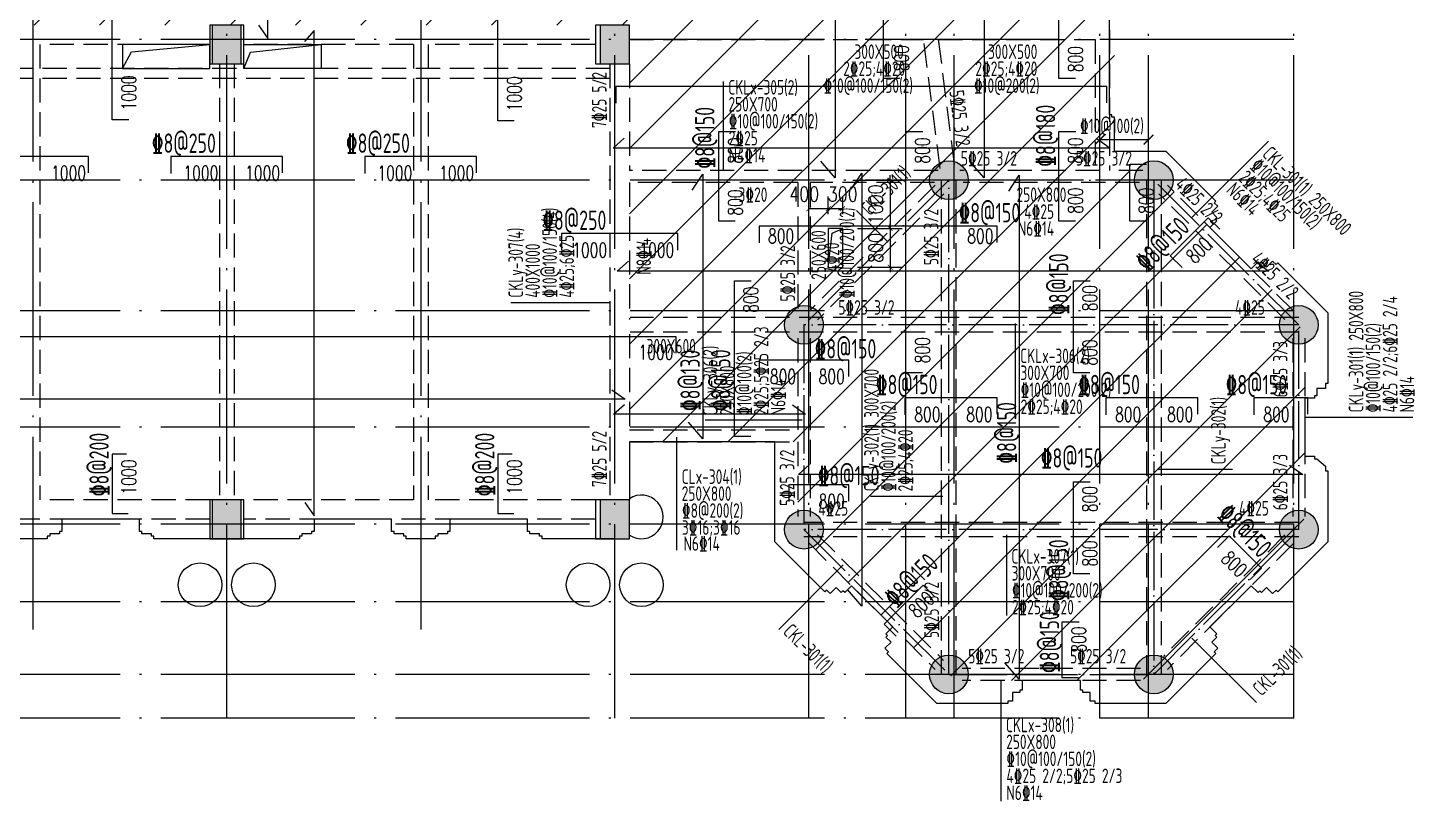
# Model space of a CAD drawing. Header units: millimetres. Extents: x 2998490 to 15040601, y 444546 to 7822218.
# Drawn here: x 14669164 to 14697748, y 7615590 to 7631554 of the extents above; entities that cross this region are included whole.
import ezdxf

# ---------------------------------------------------------------- set-up
doc = ezdxf.new("R2010")
doc.units = ezdxf.units.MM
doc.header["$LTSCALE"] = 2000
doc.linetypes.add('DASH', pattern=[0.35, 0.25, -0.1])
doc.linetypes.add('DOTE', pattern=[2.42, 2, -0.2, 0.02, -0.2])
for name, color, linetype in [('3-AXIS', 3, 'Continuous'), ('3-ban', 84, 'Continuous'), ('3-ban-hatch', 9, 'Continuous'), ('3-ban-rein', 1, 'Continuous'), ('3-ban-TEXT', 7, 'Continuous'), ('3-column-DOWN', 232, 'Continuous'), ('3-COLUMN-UP', 2, 'Continuous'), ('3-dote', 43, 'DOTE'), ('3-HATCH', 8, 'Continuous'), ('3-liang-rein-X', 54, 'Continuous'), ('3-liang-rein-Y', 130, 'Continuous'), ('3-liang-R截面-X', 50, 'Continuous'), ('3-liang-R截面-Y', 70, 'Continuous'), ('3-liang-s-1', 44, 'Continuous'), ('3-liang-xu', 120, 'DASH'), ('3-装饰线脚', 7, 'Continuous'), ('DOTE', 9, 'DOTE')]:
    doc.layers.add(name, color=color, linetype=linetype)
doc.styles.add('DIM_FONT', font='SIMPLEX', dxfattribs={"width": 0.8, "bigfont": 'HZTXT'})
doc.styles.add('TJ1', font='tj-romans1.shx', dxfattribs={"width": 0.8, "bigfont": 'tj-hztxt1.shx'})
doc.styles.add('TSSD_Rein', font='Tssdeng.shx', dxfattribs={"width": 0.7, "bigfont": 'hztxt.shx'})
doc.dimstyles.new('DIMN100', dxfattribs={"dimtxt": 300, "dimasz": 100, "dimexe": 250, "dimexo": 300, "dimgap": 150, "dimtad": 1, "dimdec": 0, "dimzin": 0, "dimdsep": 46, "dimtxsty": 'DIM_FONT', "dimblk": 'ARCHTICK', "dimcen": 0.09, "dimclrt": 7, "dimazin": 2, "dimtfac": 1, "dimtdec": 0, "dimtix": 1, "dimtmove": 2, "dimatfit": 3, "dimldrblk": 'ARCHTICK', "dimfxl": 0, "dimtolj": 1, "dimtzin": 0, "dimarcsym": 0})

# ---------------------------------------------------------------- blocks, each defined once
blk = doc.blocks.new('_ArchTick')
at = {"color": 0, "linetype": 'ByBlock', "const_width": 0.15}
blk.add_lwpolyline([(-0.5, -0.5), (0.5, 0.5)], dxfattribs=at)
blk = doc.blocks.new('*D1025')
at = {"layer": '3-ban', "color": 0, "lineweight": -2}
for p, q in [((14685667, 7627709), (14685667, 7628069)), ((14685967, 7627709), (14685967, 7628069)), ((14685967, 7627819), (14685667, 7627819))]:
    blk.add_line(p, q, dxfattribs=at)
at = {"layer": 'Defpoints', "color": 0}
for p in [(14685667, 7627819), (14685667, 7627409), (14685967, 7627409)]:
    blk.add_point(p, dxfattribs=at)
at = {"layer": '3-ban', "color": 0, "lineweight": -2, "xscale": 100, "yscale": 100, "zscale": 100, "rotation": 180}
blk.add_blockref('_ArchTick', (14685667, 7627819), dxfattribs=at)
at = {"layer": '3-ban', "color": 0, "lineweight": -2, "xscale": 100, "yscale": 100, "zscale": 100}
blk.add_blockref('_ArchTick', (14685967, 7627819), dxfattribs=at)
at = {"layer": '3-ban', "color": 7, "insert": (14685965, 7628119), "char_height": 300, "attachment_point": 5, "style": 'DIM_FONT'}
blk.add_mtext('\\A1;300', dxfattribs=at)
blk = doc.blocks.new('*D1026')
at = {"layer": '3-ban', "color": 0, "lineweight": -2}
for p, q in [((14685267, 7627593), (14685267, 7628069)), ((14685667, 7627709), (14685667, 7628069)), ((14685667, 7627819), (14685267, 7627819))]:
    blk.add_line(p, q, dxfattribs=at)
at = {"layer": 'Defpoints', "color": 0}
for p in [(14685267, 7627819), (14685667, 7627409), (14685267, 7627293)]:
    blk.add_point(p, dxfattribs=at)
at = {"layer": '3-ban', "color": 0, "lineweight": -2, "xscale": 100, "yscale": 100, "zscale": 100, "rotation": 180}
blk.add_blockref('_ArchTick', (14685267, 7627819), dxfattribs=at)
at = {"layer": '3-ban', "color": 0, "lineweight": -2, "xscale": 100, "yscale": 100, "zscale": 100}
blk.add_blockref('_ArchTick', (14685667, 7627819), dxfattribs=at)
at = {"layer": '3-ban', "color": 7, "insert": (14685173, 7628119), "char_height": 300, "attachment_point": 5, "style": 'DIM_FONT'}
blk.add_mtext('\\A1;400', dxfattribs=at)
blk = doc.blocks.new('*D1027')
at = {"layer": '3-ban', "color": 0, "lineweight": -2}
for p, q in [((14686173, 7628409), (14687194, 7628409)), ((14686944, 7628409), (14686944, 7628509)), ((14686944, 7628409), (14686944, 7627409)), ((14686267, 7627409), (14687194, 7627409)), ((14686944, 7627409), (14686944, 7627309))]:
    blk.add_line(p, q, dxfattribs=at)
at = {"layer": 'Defpoints', "color": 0}
for p in [(14685873, 7628409), (14685967, 7627409), (14686944, 7627409)]:
    blk.add_point(p, dxfattribs=at)
at = {"layer": '3-ban', "color": 0, "lineweight": -2, "xscale": 100, "yscale": 100, "zscale": 100}
for p, rotation in [((14686944, 7628409), 270), ((14686944, 7627409), 90)]:
    blk.add_blockref('_ArchTick', p, dxfattribs=dict(at, rotation=rotation))
at = {"layer": '3-ban', "color": 7, "insert": (14686644, 7627909), "char_height": 300, "attachment_point": 5, "rotation": 90, "style": 'DIM_FONT'}
blk.add_mtext('\\A1;1000', dxfattribs=at)
blk = doc.blocks.new('*D1028')
at = {"layer": '3-ban', "color": 0, "lineweight": -2}
for p, q in [((14686267, 7627409), (14687194, 7627409)), ((14686944, 7627409), (14686944, 7627509)), ((14686944, 7627409), (14686944, 7626609)), ((14686267, 7626609), (14687194, 7626609)), ((14686944, 7626609), (14686944, 7626509))]:
    blk.add_line(p, q, dxfattribs=at)
at = {"layer": 'Defpoints', "color": 0}
for p in [(14685967, 7627409), (14685967, 7626609), (14686944, 7626609)]:
    blk.add_point(p, dxfattribs=at)
at = {"layer": '3-ban', "color": 0, "lineweight": -2, "xscale": 100, "yscale": 100, "zscale": 100}
for p, rotation in [((14686944, 7627409), 270), ((14686944, 7626609), 90)]:
    blk.add_blockref('_ArchTick', p, dxfattribs=dict(at, rotation=rotation))
at = {"layer": '3-ban', "color": 7, "insert": (14686644, 7627009), "char_height": 300, "attachment_point": 5, "rotation": 90, "style": 'DIM_FONT'}
blk.add_mtext('\\A1;800', dxfattribs=at)
blk = doc.blocks.new('*D1083')
at = {"layer": '3-liang-rein-X', "color": 0, "lineweight": -2}
for p, q in [((14691267, 7629220), (14691267, 7629743)), ((14692267, 7629220), (14692267, 7629743)), ((14692267, 7629243), (14691267, 7629243))]:
    blk.add_line(p, q, dxfattribs=at)
at = {"layer": 'Defpoints', "color": 0}
for p in [(14691267, 7629243), (14691267, 7628620), (14692267, 7628620)]:
    blk.add_point(p, dxfattribs=at)
at = {"layer": '3-liang-rein-X', "color": 0, "lineweight": -2, "xscale": 200, "yscale": 200, "zscale": 200, "rotation": 180}
blk.add_blockref('_ArchTick', (14691267, 7629243), dxfattribs=at)
at = {"layer": '3-liang-rein-X', "color": 0, "lineweight": -2, "xscale": 200, "yscale": 200, "zscale": 200}
blk.add_blockref('_ArchTick', (14692267, 7629243), dxfattribs=at)

msp = doc.modelspace()

# ---------------------------------------------------------------- hatches: boundary and pattern name
at = {"layer": '3-ban-hatch'}
h = msp.add_hatch(dxfattribs=at)
h.set_pattern_fill('ANSI31', color=8, scale=300, style=0)
h.set_pattern_definition([(225, (29074325.8, 15306834.7), (673.51921, -673.51921), [])])
h.paths.add_polyline_path([(14691566.9, 7635008.7), (14691566.9, 7628608.7), (14692155.7, 7628608.7), (14692660.5, 7628304.1), (14695264, 7625701.4), (14695493.1, 7625147.3), (14695493.1, 7621468.4), (14695262.8, 7620914.8), (14692660.8, 7618312.8), (14692106.7, 7618083.7), (14688427.3, 7618083.7), (14687873.3, 7618312.9), (14685271.6, 7620914.6), (14685041.9, 7621468.4), (14685041.9, 7623008.7), (14681566.9, 7623008.7), (14681566.9, 7628608.7), (14681566.9, 7631308.7), (14681566.9, 7631608.7), (14618716.9, 7631608.7), (14618716.9, 7635008.7)])
at = {"layer": '3-HATCH'}
for points in [[(14673566.9, 7631608.7), (14672966.9, 7631608.7), (14672966.9, 7630808.7), (14673566.9, 7630808.7)], [(14681566.9, 7631608.7), (14680966.9, 7631608.7), (14680966.9, 7630808.7), (14681566.9, 7630808.7)], [(14673566.9, 7621808.7), (14672966.9, 7621808.7), (14672966.9, 7621008.7), (14673566.9, 7621008.7)], [(14681566.9, 7621808.7), (14680966.9, 7621808.7), (14680966.9, 7621008.7), (14681566.9, 7621008.7)]]:
    msp.add_hatch(color=256, dxfattribs=at).paths.add_polyline_path(points)
h = msp.add_hatch(color=256, dxfattribs=at)
edge = h.paths.add_edge_path()
edge.add_arc((14688154.1, 7628408.7), 400, 0, 360)
h = msp.add_hatch(color=256, dxfattribs=at)
edge = h.paths.add_edge_path()
edge.add_arc((14692379.1, 7628408.7), 400, 0, 360)
h = msp.add_hatch(color=256, dxfattribs=at)
edge = h.paths.add_edge_path()
edge.add_arc((14685166.6, 7625421.2), 400, 0, 360)
h = msp.add_hatch(color=256, dxfattribs=at)
edge = h.paths.add_edge_path()
edge.add_arc((14695366.6, 7625421.2), 400, 0, 360)
h = msp.add_hatch(color=256, dxfattribs=at)
edge = h.paths.add_edge_path()
edge.add_arc((14685166.6, 7621196.2), 400, 0, 360)
h = msp.add_hatch(color=256, dxfattribs=at)
edge = h.paths.add_edge_path()
edge.add_arc((14695366.6, 7621196.2), 400, 0, 360)
h = msp.add_hatch(color=256, dxfattribs=at)
edge = h.paths.add_edge_path()
edge.add_arc((14688154.1, 7618208.7), 400, 0, 360)
h = msp.add_hatch(color=256, dxfattribs=at)
edge = h.paths.add_edge_path()
edge.add_arc((14692379.1, 7618208.7), 400, 0, 360)

# ---------------------------------------------------------------- linework, layer by layer
at = {"layer": '3-AXIS', "color": 15, "linetype": 'DOTE'}
for p, q in [((14673266.8, 7617308.7), (14673266.8, 7647823.2)), ((14681266.8, 7617308.7), (14681266.8, 7647823.2)), ((14685266.8, 7617308.7), (14685266.8, 7647823.2)), ((14687266.8, 7617308.7), (14687266.8, 7647823.2)), ((14688266.4, 7617308.7), (14688266.4, 7647823.2)), ((14691266.8, 7617308.7), (14691266.8, 7647823.2)), ((14692267.3, 7617308.7), (14692267.3, 7647823.2)), ((14695266.8, 7617308.7), (14695266.8, 7647823.2)), ((14695266.8, 7631308.7), (14614408.5, 7631308.7)), ((14695266.8, 7628408.7), (14614408.5, 7628408.7)), ((14695266.8, 7625708.7), (14614408.5, 7625708.7)), ((14695266.8, 7623308.7), (14614408.5, 7623308.7)), ((14695266.8, 7621308.7), (14614408.5, 7621308.7)), ((14695266.8, 7619708.7), (14614408.5, 7619708.7)), ((14695266.8, 7618208.7), (14614408.5, 7618208.7)), ((14695266.8, 7617308.7), (14614408.5, 7617308.7))]:
    msp.add_line(p, q, dxfattribs=at)
at = {"layer": '3-ban-rein'}
for points in [[(14673918.5, 7631604.5), (14674112, 7631330.8), (14674112, 7635288.1), (14673908.9, 7635058.7)], [(14685590.6, 7634937.1), (14685808.6, 7635262.7), (14685808.6, 7628458.7), (14685511.1, 7628800.8)], [(14687144.5, 7630508.7), (14686806.5, 7630508.7), (14686806.5, 7635269.1), (14687152.6, 7635269.1)], [(14688661.2, 7634937.1), (14688879.2, 7635262.7), (14688879.2, 7628458.7), (14688581.7, 7628800.8)], [(14690762.2, 7630508.7), (14690424.2, 7630508.7), (14690424.2, 7635269.1), (14690770.3, 7635269.1)], [(14671245.3, 7629650.4), (14670907.3, 7629650.4), (14670907.3, 7632608.7), (14671253.3, 7632608.7)], [(14679195.3, 7629633), (14678857.3, 7629633), (14678857.3, 7632608.7), (14679203.3, 7632608.7)], [(14674879.1, 7621754.6), (14675072.5, 7621481), (14675072.5, 7631499), (14674869.4, 7631269.6)], [(14691410.6, 7630003.9), (14691410.6, 7630341.9), (14681288.2, 7630341.9), (14681288.2, 7629995.8)], [(14683749.8, 7627558.7), (14683411.9, 7627558.7), (14683411.9, 7629408.7), (14683757.9, 7629408.7)], [(14687607.3, 7624431.7), (14687269.3, 7624431.7), (14687269.3, 7629408.7), (14687615.3, 7629408.7)], [(14690762.2, 7627558.7), (14690424.2, 7627558.7), (14690424.2, 7629408.7), (14690770.3, 7629408.7)], [(14691204.9, 7629264.5), (14691478.5, 7629071.1), (14681233.3, 7629071.1), (14681462.6, 7629274.2)], [(14670416.8, 7628556.1), (14670416.8, 7628894), (14668116.8, 7628894), (14668116.8, 7628548)], [(14674416.8, 7628556.1), (14674416.8, 7628894), (14672116.8, 7628894), (14672116.8, 7628548)], [(14678416.8, 7628556.1), (14678416.8, 7628894), (14676116.8, 7628894), (14676116.8, 7628548)], [(14682863.9, 7628203.2), (14683081.9, 7628528.8), (14683081.9, 7623071.1), (14682784.4, 7623413.2)], [(14686141.7, 7628223.4), (14686359.7, 7628549), (14686359.7, 7619617.2), (14686062.2, 7619959.3)], [(14692219.9, 7627558.7), (14691881.9, 7627558.7), (14691881.9, 7628740.5), (14692227.9, 7628740.5)], [(14689387.8, 7628183.1), (14689605.8, 7628508.6), (14689605.8, 7618108.7), (14689308.2, 7618450.8)], [(14689146.5, 7627121.7), (14689146.5, 7627459.7), (14684241.8, 7627459.7), (14684241.8, 7627113.6)], [(14693738.4, 7627393.1), (14693499.5, 7627632), (14692715.7, 7626848.3), (14692960.4, 7626603.6)], [(14682566.8, 7626966), (14682566.8, 7627304), (14680166.8, 7627304), (14680166.8, 7626958)], [(14694476.3, 7626725.8), (14694749.9, 7626532.4), (14681317.6, 7626532.4), (14681546.9, 7626735.5)], [(14684070.3, 7623121), (14683732.4, 7623121), (14683732.4, 7626331.7), (14684078.4, 7626331.7)], [(14691059.2, 7624431.7), (14690721.2, 7624431.7), (14690721.2, 7626331.7), (14691067.2, 7626331.7)], [(14682530.9, 7624840.1), (14682530.9, 7625178.1), (14618819.5, 7625178.1), (14618819.5, 7624832.1)], [(14686091.8, 7624356), (14686091.8, 7624694), (14684241.8, 7624694), (14684241.8, 7624348)], [(14681204.9, 7624083.4), (14681478.5, 7623890), (14618817.4, 7623890), (14619046.8, 7624093.1)], [(14684927.2, 7623768.9), (14685200.9, 7623575.4), (14681240.2, 7623575.4), (14681469.6, 7623778.5)], [(14689146.5, 7623575.9), (14689146.5, 7623913.9), (14687246.5, 7623913.9), (14687246.5, 7623567.9)], [(14693287.2, 7623575.9), (14693287.2, 7623913.9), (14691387.2, 7623913.9), (14691387.2, 7623567.9)], [(14695554.8, 7623575.9), (14695554.8, 7623913.9), (14694443, 7623913.9), (14694443, 7623567.9)], [(14671199.4, 7622751.8), (14670907.3, 7622751.8), (14670907.3, 7621525.7), (14671236.6, 7621525.7)], [(14679149.4, 7622751.8), (14678857.3, 7622751.8), (14678857.3, 7621525.7), (14679186.6, 7621525.7)], [(14695177.4, 7622527.7), (14695451, 7622334.3), (14685052.7, 7622334.3), (14685282.1, 7622537.4)], [(14686091.8, 7621782), (14686091.8, 7622120), (14684854.4, 7622120), (14684854.4, 7621774)], [(14691059.2, 7620285.7), (14690721.2, 7620285.7), (14690721.2, 7622185.7), (14691067.2, 7622185.7)], [(14694362.6, 7620164.9), (14694601.6, 7620403.9), (14693934.2, 7621071.2), (14693689.6, 7620826.5)], [(14687864.6, 7619807.7), (14687625.6, 7620046.7), (14686822.5, 7619243.6), (14687067.2, 7618999)], [(14690829.2, 7618138.3), (14690491.2, 7618138.3), (14690491.2, 7619296.1), (14690837.3, 7619296.1)]]:
    msp.add_lwpolyline(points, dxfattribs=at)
at = {"layer": '3-column-DOWN'}
for points in [[(14673616.9, 7631608.7), (14672916.9, 7631608.7), (14672916.9, 7630808.7), (14673616.9, 7630808.7)], [(14681566.9, 7631608.7), (14680866.9, 7631608.7), (14680866.9, 7630808.7), (14681566.9, 7630808.7)], [(14673616.9, 7621808.7), (14672916.9, 7621808.7), (14672916.9, 7621008.7), (14673616.9, 7621008.7)], [(14681566.9, 7621808.7), (14680866.9, 7621808.7), (14680866.9, 7621008.7), (14681566.9, 7621008.7)]]:
    msp.add_lwpolyline(points, close=True, dxfattribs=at)
at = {"layer": '3-COLUMN-UP'}
for points in [[(14673566.9, 7631608.7), (14672966.9, 7631608.7), (14672966.9, 7630808.7), (14673566.9, 7630808.7)], [(14681566.9, 7631608.7), (14680966.9, 7631608.7), (14680966.9, 7630808.7), (14681566.9, 7630808.7)], [(14673566.9, 7621808.7), (14672966.9, 7621808.7), (14672966.9, 7621008.7), (14673566.9, 7621008.7)], [(14681566.9, 7621808.7), (14680966.9, 7621808.7), (14680966.9, 7621008.7), (14681566.9, 7621008.7)]]:
    msp.add_lwpolyline(points, close=True, dxfattribs=at)
for centre in [(14688154.1, 7628408.7), (14692379.1, 7628408.7), (14685166.6, 7625421.2), (14695366.6, 7625421.2), (14685166.6, 7621196.2), (14695366.6, 7621196.2), (14688154.1, 7618208.7), (14692379.1, 7618208.7)]:
    msp.add_circle(centre, 400, dxfattribs=at)
at = {"layer": '3-dote'}
for p, q in [((14669266.8, 7647313.9), (14669266.8, 7619132.3)), ((14677266.8, 7647313.9), (14677266.8, 7619132.3))]:
    msp.add_line(p, q, dxfattribs=at)
at = {"layer": '3-liang-R截面-X'}
for p, q in [((14683502.7, 7630441.7), (14683502.7, 7628608.7)), ((14689520.1, 7625450.6), (14689520.1, 7623562.1)), ((14682537.4, 7623107.4), (14682537.4, 7620774.6)), ((14689339.2, 7621085.7), (14689339.2, 7619424.3)), ((14689227.4, 7618083.7), (14689227.4, 7615590.1))]:
    msp.add_line(p, q, dxfattribs=at)
at = {"layer": '3-liang-R截面-Y'}
for p, q in [((14694740.7, 7629213.1), (14693163.9, 7627636.3)), ((14686250.1, 7627782.9), (14686902.2, 7627130.8)), ((14681152.3, 7625878.1), (14679121.7, 7625878.1)), ((14685132.9, 7623452.2), (14683131.9, 7623452.2)), ((14697717.1, 7623510), (14695487.1, 7623510)), ((14694002.6, 7622440.1), (14692472.6, 7622440.1)), ((14688032, 7621879.6), (14686538.8, 7621879.6)), ((14685977.3, 7620466.8), (14684648, 7619137.5)), ((14693164.5, 7618958.3), (14694493.8, 7617629))]:
    msp.add_line(p, q, dxfattribs=at)
at = {"layer": '3-liang-s-1'}
for points in [[(14691566.8, 7629008.7), (14691566.8, 7629708.7), (14691516.8, 7629708.7), (14691516.8, 7629758.7), (14691466.8, 7629758.7), (14691466.8, 7633858.7)], [(14671116.8, 7630708.7), (14671301.7, 7631055.1), (14672916.8, 7631208.7)], [(14673616.8, 7630708.7), (14673755.7, 7631049.8), (14675216.8, 7631208.7)], [(14691566.8, 7629008.7), (14692627.6, 7629008.7), (14693660.7, 7627975.6), (14693625.4, 7627940.2), (14693696.1, 7627869.5), (14693572.3, 7627745.8), (14693678.4, 7627639.7), (14693643, 7627604.4), (14693678.4, 7627569), (14693537, 7627427.6), (14694385.5, 7626579.1), (14694526.9, 7626720.5), (14694562.3, 7626685.1), (14694597.6, 7626720.5), (14694703.7, 7626614.4), (14694827.5, 7626738.2), (14694898.2, 7626667.4), (14694933.5, 7626702.8), (14695966.6, 7625669.7), (14695966.6, 7624208.7), (14695916.6, 7624208.7), (14695916.6, 7624108.7), (14695741.6, 7624108.7), (14695741.6, 7623958.7), (14695691.6, 7623958.7), (14695691.6, 7623908.7), (14695491.6, 7623908.7), (14695491.6, 7622708.7), (14695691.6, 7622708.7), (14695691.6, 7622658.7), (14695741.6, 7622658.7), (14695916.6, 7622508.7), (14695916.6, 7622408.7), (14695966.6, 7622408.7), (14695966.6, 7620947.7), (14694933.5, 7619914.6), (14694898.2, 7619949.9), (14694827.5, 7619879.2), (14694703.7, 7620003), (14694597.6, 7619896.9), (14694562.3, 7619932.3), (14694526.9, 7619896.9), (14694385.5, 7620038.3), (14693537, 7619189.8), (14693678.4, 7619048.4), (14693643, 7619013), (14693678.4, 7618977.7), (14693572.3, 7618871.6), (14693696.1, 7618747.9), (14693625.4, 7618677.1), (14693660.7, 7618641.8), (14692627.6, 7617608.7), (14691166.6, 7617608.7), (14691166.6, 7617658.7), (14691066.6, 7617658.7), (14691066.6, 7617833.7), (14690916.6, 7617833.7), (14690916.6, 7617883.7), (14690866.6, 7617883.7), (14690866.6, 7618083.7), (14689666.6, 7618083.7), (14689666.6, 7617883.7), (14689616.6, 7617883.7), (14689616.6, 7617833.7), (14689466.6, 7617833.7), (14689466.6, 7617658.7), (14689366.6, 7617658.7), (14689366.6, 7617608.7), (14687905.6, 7617608.7), (14686872.5, 7618641.8), (14686907.9, 7618677.1), (14686837.1, 7618747.9), (14686960.9, 7618871.6), (14686854.8, 7618977.7), (14686890.2, 7619013), (14686854.8, 7619048.4), (14686996.2, 7619189.8), (14686147.7, 7620038.3), (14686006.3, 7619896.9), (14685970.9, 7619932.3), (14685935.6, 7619896.9), (14685829.5, 7620003), (14685705.8, 7619879.2), (14685635.1, 7619949.9), (14685599.7, 7619914.6), (14684566.6, 7620947.7), (14684566.6, 7623008.7), (14681566.8, 7623008.7), (14681566.8, 7621808.7)], [(14685666.8, 7626608.7), (14685750.1, 7627311), (14685966.8, 7627408.7)], [(14673266.8, 7621008.7), (14671766.8, 7621008.7), (14671766.8, 7621058.7), (14671716.8, 7621058.7), (14671716.8, 7621108.7), (14671516.8, 7621108.7), (14671516.8, 7621158.7), (14671466.8, 7621158.7), (14671466.8, 7621408.7), (14669866.8, 7621408.7), (14669866.8, 7621158.7), (14669816.8, 7621158.7), (14669816.8, 7621108.7), (14669616.8, 7621108.7), (14669616.8, 7621058.7), (14669566.8, 7621058.7), (14669566.8, 7621008.7), (14668966.8, 7621008.7)], [(14681266.8, 7621008.7), (14679766.8, 7621008.7), (14679766.8, 7621058.7), (14679716.8, 7621058.7), (14679716.8, 7621108.7), (14679516.8, 7621108.7), (14679516.8, 7621158.7), (14679466.8, 7621158.7), (14679466.8, 7621408.7), (14677866.8, 7621408.7), (14677866.8, 7621158.7), (14677816.8, 7621158.7), (14677816.8, 7621108.7), (14677616.8, 7621108.7), (14677616.8, 7621058.7), (14677566.8, 7621058.7), (14677566.8, 7621008.7), (14676966.8, 7621008.7), (14676966.8, 7621058.7), (14676916.8, 7621058.7), (14676916.8, 7621108.7), (14676716.8, 7621108.7), (14676716.8, 7621158.7), (14676666.8, 7621158.7), (14676666.8, 7621408.7), (14675066.8, 7621408.7), (14675066.8, 7621158.7), (14675016.8, 7621158.7), (14675016.8, 7621108.7), (14674816.8, 7621108.4), (14674816.8, 7621058.7), (14674766.8, 7621058.7), (14674766.8, 7621008.7), (14673266.8, 7621008.7)]]:
    msp.add_lwpolyline(points, dxfattribs=at)
for points in [[(14671116.8, 7630708.7), (14672916.9, 7630708.7), (14672916.9, 7631208.7), (14671116.8, 7631208.7)], [(14673616.8, 7631208.7), (14675216.8, 7631208.7), (14675216.8, 7630708.7), (14673616.8, 7630708.7)], [(14685666.8, 7626608.7), (14685966.8, 7626608.7), (14685966.8, 7627408.7), (14685666.8, 7627408.7)]]:
    msp.add_lwpolyline(points, close=True, dxfattribs=at)
at = {"layer": '3-liang-xu'}
for p, q in [((14691466.8, 7635008.7), (14691466.8, 7628608.7)), ((14672916.9, 7631208.7), (14669416.9, 7631208.7)), ((14669416.9, 7631208.7), (14669416.9, 7621808.7)), ((14677116.9, 7631208.7), (14673616.9, 7631208.7)), ((14677116.9, 7631208.7), (14677116.9, 7621808.7)), ((14680866.9, 7631208.7), (14677416.9, 7631208.7)), ((14677416.9, 7631208.7), (14677416.9, 7621808.7)), ((14681566.9, 7631308.7), (14687632.8, 7631308.7)), ((14687972.6, 7628647.4), (14687632.8, 7631308.7)), ((14687935.2, 7631308.7), (14688270.2, 7628685.4)), ((14687935.2, 7631308.7), (14691166.9, 7631308.7)), ((14691166.8, 7631308.7), (14691166.8, 7628608.7)), ((14673116.9, 7630808.7), (14673116.9, 7621808.7)), ((14673416.9, 7630808.7), (14673416.9, 7621808.7)), ((14681166.9, 7630808.7), (14681166.9, 7621808.7)), ((14681566.9, 7630808.7), (14681566.9, 7628608.7)), ((14681166.9, 7630708.7), (14619016.9, 7630708.7)), ((14681166.9, 7630508.7), (14619016.9, 7630508.7)), ((14687930.7, 7628608.7), (14681566.9, 7628608.7)), ((14691266.9, 7628608.7), (14688377.9, 7628608.7)), ((14692155.7, 7628608.7), (14691566.9, 7628608.7)), ((14681566.9, 7628358.7), (14681566.9, 7625531.7)), ((14685041.9, 7628358.7), (14681566.9, 7628358.7)), ((14685041.9, 7628358.7), (14685041.9, 7625692.7)), ((14685291.9, 7628358.7), (14685291.9, 7625722.6)), ((14687858.5, 7628358.7), (14685291.9, 7628358.7)), ((14687873.2, 7628303.9), (14685291.9, 7625722.6)), ((14688004.1, 7618208.7), (14688004.9, 7628408.1)), ((14688304.1, 7618208.7), (14688304.9, 7628408)), ((14692083.5, 7628358.7), (14688450.1, 7628358.7)), ((14692229.1, 7628408.7), (14692229.1, 7618208.7)), ((14692529.1, 7628408.7), (14692529.1, 7618208.7)), ((14695264, 7625701.4), (14692660.5, 7628304.1)), ((14688050.2, 7628127.3), (14685447.9, 7625525)), ((14695080.1, 7625531.7), (14692483.7, 7628127.4)), ((14695366.6, 7625571.2), (14681581.4, 7625571.2)), ((14681566.9, 7625231.7), (14681566.9, 7623258.7)), ((14695366.6, 7625271.2), (14681581.4, 7625271.2)), ((14685041.9, 7625147.3), (14685041.9, 7623258.7)), ((14685291.9, 7625147.3), (14685291.9, 7621468.4)), ((14695243.1, 7625147.3), (14695243.1, 7621468.4)), ((14695493.1, 7625147.3), (14695493.1, 7621468.4)), ((14681566.9, 7623258.7), (14685041.9, 7623258.7)), ((14681566.9, 7623008.7), (14681566.9, 7621808.7)), ((14681566.9, 7623008.7), (14685041.9, 7623008.7)), ((14685041.9, 7623008.7), (14685041.9, 7621468.4)), ((14672916.9, 7621808.7), (14669416.9, 7621808.7)), ((14677116.9, 7621808.7), (14673616.9, 7621808.7)), ((14680866.9, 7621808.7), (14677416.9, 7621808.7)), ((14672916.9, 7621408.7), (14665616.9, 7621408.7)), ((14680866.9, 7621408.7), (14673616.9, 7621408.7)), ((14695366.6, 7621346.2), (14685166.6, 7621346.2)), ((14685448.2, 7621091.5), (14688046.6, 7618493.2)), ((14695080.1, 7621085.7), (14692575.9, 7618581.4)), ((14695366.6, 7621046.2), (14685166.6, 7621046.2)), ((14685271.6, 7620914.6), (14687873.3, 7618312.9)), ((14695262.8, 7620914.8), (14692660.8, 7618312.8)), ((14692106.6, 7618333.7), (14688427.3, 7618333.7)), ((14692106.7, 7618083.7), (14688427.3, 7618083.7))]:
    msp.add_line(p, q, dxfattribs=at)
at = {"layer": '3-装饰线脚'}
for centre in [(14672716.8, 7620058.7), (14673816.8, 7620058.7), (14680716.8, 7620058.7), (14681816.8, 7620058.7)]:
    msp.add_circle(centre, 450, dxfattribs=at)
msp.add_arc((14681816.8, 7621458.7), 450, 236.25101, 123.74899, dxfattribs=at)
at = {"layer": 'DOTE', "ltscale": 0.3}
for p, q in [((14688154.1, 7618208.7), (14688154.9, 7628408.1)), ((14692379.1, 7628408.7), (14692379.1, 7618208.7)), ((14695366.6, 7625421.2), (14685166.6, 7625421.2)), ((14695366.6, 7621196.2), (14685166.6, 7621196.2))]:
    msp.add_line(p, q, dxfattribs=at)
msp.add_lwpolyline([(14685166.6, 7625421.2), (14685166.6, 7621196.2), (14688154.1, 7618208.7), (14692379.1, 7618208.7), (14695366.6, 7621196.2), (14695366.6, 7625421.2), (14692379.1, 7628408.7), (14688154.1, 7628408.7)], close=True, dxfattribs=at)

# ---------------------------------------------------------------- texts
at = {"layer": '3-ban', "style": 'TSSD_Rein', "width": 0.7}
for s, rotation, p in [('%%1328@180', 89.99419, (14690347.2, 7628687.3, -5065)), ('%%1328@150', 89.99419, (14683321.9, 7628649.4, -5065)), ('%%1328@250', 0.00581, (14671724.3, 7628971, -5065)), ('%%1328@250', 0.00581, (14675724.3, 7628971, -5065)), ('%%1328@150', 0.00581, (14688354.9, 7627536.6, -5065)), ('%%1328@250', 0.00581, (14679774.3, 7627380.9, -5065)), ('%%1328@150', 45, (14692245.4, 7626498.8)), ('%%1328@150', 89.99419, (14690616.8, 7625626.2)), ('%%1328@150', 0.00581, (14685387.7, 7624728.5, -5065)), ('%%1328@130', 89.99419, (14683020.2, 7623645.4, -5065)), ('%%1328@150', 89.99419, (14683650.8, 7623645.4, -5065)), ('%%1328@150', 0.00581, (14686649.7, 7623990.8, -5065)), ('%%1328@150', 0.00581, (14690823.3, 7623990.8, -5065)), ('%%1328@150', 359.99419, (14693859.4, 7623989.4, -5065)), ('%%1328@150', 89.99419, (14689544.3, 7622558.3, -5065)), ('%%1328@200', 90.00581, (14670835.1, 7621887.8, -5065)), ('%%1328@200', 90.00581, (14678785.1, 7621887.8, -5065)), ('%%1328@150', 359.99419, (14690049.4, 7622475.4, -5065)), ('%%1328@150', 359.99419, (14685451.6, 7622110.9, -5065)), ('%%1328@150', 315, (14693663.8, 7621483.6)), ('%%1328@150', 89.99419, (14690616.8, 7619726)), ('%%1328@150', 45, (14687069.1, 7619561)), ('%%1328@150', 89.99419, (14690427.4, 7618240.3))]:
    msp.add_text(s, height=400, rotation=rotation, dxfattribs=at).set_placement(p)
at = {"layer": '3-ban-TEXT', "style": 'TJ1', "width": 0.7}
for s, rotation, p in [('800', 90, (14687327.1, 7630655.3)), ('800', 90, (14690914.1, 7630634.2)), ('1000', 90, (14671397.2, 7629847.3)), ('1000', 90, (14679347.2, 7629829.9)), ('800', 90, (14683901.8, 7628748.1)), ('800', 90, (14687759.2, 7628748.1)), ('800', 90, (14690914.1, 7628748.1)), ('800', 90, (14690914.1, 7627714.2)), ('800', 90, (14692371.8, 7627714.2)), ('800', 90, (14683901.8, 7627674.7)), ('800', 45, (14693225.2, 7626664.8)), ('800', 90, (14684222.3, 7625671.2)), ('800', 90, (14691211.1, 7625701.6)), ('800', 90, (14687759.2, 7624627.4)), ('800', 90, (14691211.1, 7624578.6)), ('1000', 90, (14671397.2, 7621921.6)), ('1000', 90, (14679347.2, 7621921.6)), ('800', 90, (14691211.1, 7621555.5)), ('800', 90, (14691211.1, 7620432.6)), ('800', 315, (14693741.5, 7620571.1)), ('800', 45, (14687503.5, 7619353.6)), ('800', 90, (14690981.1, 7618656.9))]:
    msp.add_text(s, height=300, rotation=rotation, dxfattribs=at).set_placement(p)
for s, p in [('1000', (14669646.5, 7628404.1)), ('1000', (14672373.5, 7628404.1)), ('1000', (14673646.5, 7628404.1)), ('1000', (14676373.5, 7628404.1)), ('1000', (14677646.5, 7628404.1)), ('800', (14684425.6, 7627103.8)), ('800', (14688532.8, 7627103.8)), ('1000', (14680389, 7626814.1)), ('1000', (14681772.3, 7626814.1)), ('1000', (14681755.6, 7624707.3)), ('800', (14684463.8, 7624204.1)), ('800', (14685468.2, 7624204.1)), ('800', (14687440.5, 7623424)), ('800', (14688512.1, 7623424)), ('800', (14691581.1, 7623424)), ('800', (14692652.7, 7623424)), ('800', (14694637, 7623424)), ('800', (14685468.2, 7621630.1))]:
    msp.add_text(s, height=300, dxfattribs=at).set_placement(p)
at = {"layer": '3-liang-rein-X', "style": 'TSSD_Rein', "width": 0.7}
for s, p in [('2%%13225;4%%13220', (14685974.6, 7630558.7)), ('2%%13225;4%%13220', (14688700.5, 7630558.7)), ('%%13210@100/150(2)', (14685569.4, 7630208.7)), ('%%13210@200(2)', (14688670.7, 7630208.7)), ('%%13210@100/150(2)', (14683615.6, 7629474.1)), ('%%13210@100(2)', (14690857.1, 7629377.1)), ('2%%13225', (14683615.6, 7629124.1)), ('N4%%13214', (14683615.6, 7628774.1)), ('5%%13225 3/2', (14688400.8, 7628708.7)), ('5%%13225 3/2', (14690771.3, 7628708.7)), ('3%%13220', (14683817.8, 7627958.7)), ('4%%13225', (14689709.7, 7627608.7)), ('N6%%13214', (14689576.7, 7627258.7)), ('5%%13225 3/2', (14685875.7, 7625631.7)), ('4%%13225', (14694054.1, 7625631.7)), ('%%13210@100/200(2)', (14689633, 7623932.9)), ('2%%13225;4%%13220', (14689633, 7623582.9)), ('%%1328@200(2)', (14682650.2, 7621439.7)), ('4%%13225', (14685463.6, 7621485.7)), ('4%%13225', (14694136.6, 7621485.7)), ('3%%13216;3%%13216', (14682650.2, 7621089.7)), ('N6%%13214', (14682683.8, 7620758.5)), ('%%13210@100/200(2)', (14689452, 7619795)), ('2%%13225;4%%13220', (14689452, 7619445)), ('5%%13225 3/2', (14688553.4, 7618433.7)), ('5%%13225 3/2', (14690651.7, 7618433.7)), ('%%13210@100/150(2)', (14689340.3, 7616316.1)), ('4%%13225 2/2;5%%13225 2/3', (14689340.3, 7615966.1)), ('N6%%13214', (14689340.3, 7615616.1))]:
    msp.add_text(s, height=300, dxfattribs=at).set_placement(p)
at = {"layer": '3-liang-rein-Y', "style": 'TSSD_Rein', "width": 0.7}
for s, rotation, p in [('7%%13225 5/2', 90, (14681096.3, 7629483.7)), ('5%%13225 3/2', 277, (14688163.3, 7630244.3)), ('%%13210@100/150(2)', 315, (14694348, 7628673)), ('2%%13225;4%%13225', 315, (14694100.5, 7628425.5)), ('4%%13225 2/2', 315, (14692797, 7628287.2)), ('N6%%13214', 315, (14693853, 7628178)), ('%%13210@100/150(4)', 90, (14680074.4, 7625982.3)), ('%%13210@100/200(2)', 90, (14686202.5, 7625970.2)), ('5%%13225 3/2', 90, (14687938.5, 7626655)), ('4%%13225;6%%13225', 90, (14680424.4, 7625982.3)), ('N8%%13214', 90, (14682013.2, 7626458.7)), ('4%%13220', 90, (14685894, 7626517.4)), ('5%%13225 3/2', 90, (14684980.5, 7625903.4)), ('4%%13225 2/2', 315, (14694359.9, 7626745.9)), ('4%%13225 2/2;6%%13225 2/4', 90, (14697398.3, 7623614.2)), ('2%%13225;5%%13225 2/3', 90, (14684434.9, 7623556.4)), ('%%13210@100/150(2)', 90, (14697048.3, 7623614.2)), ('%%13210@100(2)', 90, (14684084.9, 7623556.4)), ('6%%13225 3/3', 90, (14695133.9, 7623925.6)), ('N6%%13214', 90, (14684784.9, 7623556.4)), ('N6%%13214', 90, (14697748.3, 7623614.2)), ('%%13210@100/200(2)', 90, (14687057.8, 7621983.8)), ('7%%13225 5/2', 90, (14681096.3, 7622076.5)), ('2%%13225;4%%13220', 90, (14687407.8, 7621983.8)), ('5%%13225 3/2', 90, (14684968.5, 7621687)), ('6%%13225 3/3', 90, (14695133.9, 7621596)), ('5%%13225 3/2', 90, (14687947.8, 7618958.9))]:
    msp.add_text(s, height=300, rotation=rotation, dxfattribs=at).set_placement(p)
at = {"layer": '3-liang-R截面-X', "style": 'TSSD_Rein', "width": 0.7}
for s, p in [('300X500', (14686207.7, 7630908.7)), ('300X500', (14688961.3, 7630908.7)), ('CKLx-305(2)', (14683605.9, 7630174.1)), ('250X700', (14683610.7, 7629824.1)), ('250X800', (14689549.5, 7627958.7)), ('300X600', (14681922.2, 7624831.7)), ('CKLx-306(2)', (14689623.3, 7624632.9)), ('300X700', (14689628.2, 7624282.9)), ('CLx-304(1)', (14682645.4, 7622139.7)), ('250X800', (14682645.4, 7621789.7)), ('CKLx-307(1)', (14689442.4, 7620495)), ('300X700', (14689447.2, 7620145)), ('CKLx-308(1)', (14689330.6, 7617016)), ('250X800', (14689335.5, 7616666))]:
    msp.add_text(s, height=300, dxfattribs=at).set_placement(p)
at = {"layer": '3-liang-R截面-Y', "style": 'TSSD_Rein', "width": 0.7}
for s, rotation, p in [('CKL-301(1) 250X800', 315, (14694595.4, 7628920.5)), ('CKL-301(1)', 45, (14686529.1, 7627659.1)), ('CKLy-307(4)', 90, (14679374.5, 7625982.3)), ('400X1000', 90, (14679724.5, 7625982.3)), ('250X600', 90, (14685617.9, 7626352.5)), ('CKLy-301(1) 250X800', 90, (14696698.3, 7623614.2)), ('CKLy-306(2)', 90, (14683384.9, 7623556.4)), ('250X800', 90, (14683734.9, 7623556.4)), ('CKLy-302(1) 300X700', 90, (14686707.9, 7621983.8)), ('CKLy-302(1)', 90, (14693860.5, 7622544.3)), ('CKL-301(1)', 315, (14684715.3, 7619068.3)), ('CKL-301(1)', 45, (14694599.9, 7617746.2))]:
    msp.add_text(s, height=300, rotation=rotation, dxfattribs=at).set_placement(p)

# ---------------------------------------------------------------- dimensions: what is measured, and where the dimension line sits
at = {"layer": '3-ban'}
for base, p1, p2, picture, middle in [((14685266.8, 7627819.3), (14685666.8, 7627408.7), (14685266.8, 7627293.5), '*D1026', (14685172.6, 7628119.3)), ((14685666.8, 7627819.3), (14685966.8, 7627408.7), (14685666.8, 7627408.7), '*D1025', (14685964.7, 7628119.3))]:
    dim = msp.add_linear_dim(base=base, p1=p1, p2=p2, dimstyle='DIMN100', dxfattribs=at)
    dim.commit()
    dim.dimension.update_dxf_attribs({"geometry": picture, "text_midpoint": middle, "dimtype": 160})
for base, p1, p2, picture, middle in [((14686944, 7627408.7), (14685873.2, 7628408.7), (14685966.8, 7627408.7), '*D1027', (14686644, 7627908.7)), ((14686944, 7626608.7), (14685966.8, 7627408.7), (14685966.8, 7626608.7), '*D1028', (14686644, 7627008.7))]:
    dim = msp.add_linear_dim(base=base, p1=p1, p2=p2, angle=90, dimstyle='DIMN100', dxfattribs=at)
    dim.commit()
    dim.dimension.update_dxf_attribs({"geometry": picture, "text_midpoint": middle})
at = {"layer": '3-liang-rein-X'}
dim = msp.add_linear_dim(base=(14691266.8, 7629242.7), p1=(14692267.3, 7628619.9), p2=(14691266.8, 7628619.9), angle=180, text=' ', dimstyle='DIMN100', override={"dimscale": 2}, dxfattribs=at)
dim.commit()
dim.dimension.update_dxf_attribs({"geometry": '*D1083', "text_midpoint": (14691767.1, 7629242.7)})

doc.saveas('drawing.dxf')
